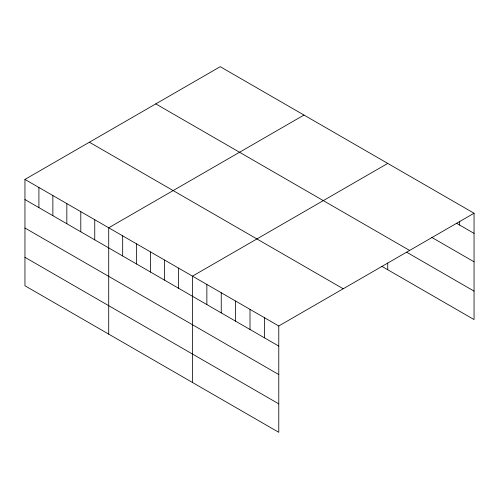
<?xml version="1.0" encoding="UTF-8"?>
<svg xmlns="http://www.w3.org/2000/svg" width="499" height="499" viewBox="0 0 499 499"><rect width="100%" height="100%" fill="white"/><g stroke="black" fill="none" stroke-linecap="round" stroke-linejoin="round"><path stroke-width="0.75" d="M24.95 179.428L278.779 325.978L278.779 432.309L24.95 285.765L24.95 179.428L220.221 66.691L474.05 213.235L474.05 319.572L381.766 266.291M303.985 115.051L108.713 227.787L108.713 334.124M387.748 163.41L192.477 276.147L192.477 382.484M278.779 325.978L474.05 213.235M456.398 223.178L474.05 233.37M431.554 237.281L474.05 261.813M155.782 103.892L409.61 250.442M406.71 252.244L474.05 291.123M89.39 142.221L343.218 288.771M24.95 199.556L278.779 346.106M24.95 228.006L278.779 374.556M24.95 257.316L278.779 403.866M459.666 221.194L459.666 225.061M387.748 263.01L387.748 269.747M264.395 317.67L264.395 337.804M250.011 309.368L250.011 329.496M235.628 301.059L235.628 321.194M221.244 292.757L221.244 312.885M206.86 284.455L206.86 304.583M178.517 268.088L178.517 288.222M164.558 260.029L164.558 280.157M150.598 251.97L150.598 272.098M136.632 243.911L136.632 264.04M122.673 235.846L122.673 255.981M94.754 219.728L94.754 239.857M80.794 211.67L80.794 231.798M66.835 203.611L66.835 223.739M52.869 195.546L52.869 215.68M38.91 187.487L38.91 207.621"/></g></svg>
